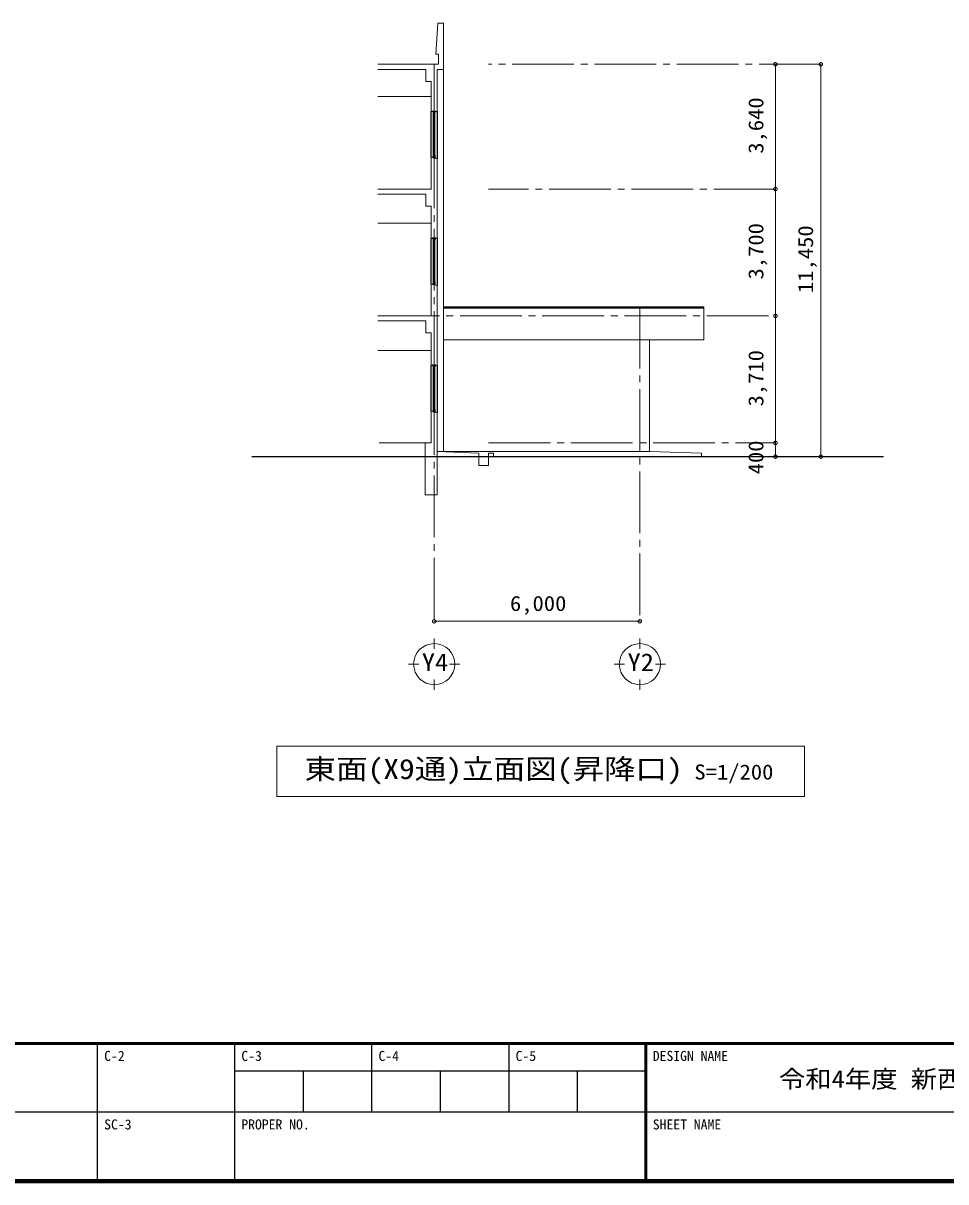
# Model space of a CAD drawing. Units: millimetres at full size, sheet at 1:200; details may follow other scales. Extents: x -55340 to 55340, y -38040 to 38040.
# Drawn here: x -14862 to 12047, y -38040 to -4228 of the extents above; entities that cross this region are included whole.
import ezdxf
from ezdxf.enums import TextEntityAlignment as Align

# ---------------------------------------------------------------- set-up
doc = ezdxf.new("R2010")
doc.units = ezdxf.units.MM
doc.header["$LTSCALE"] = 200
doc.header["$PDMODE"] = 32
doc.header["$PDSIZE"] = 100
doc.linetypes.add('CHAIN2', pattern=[12, 9, -1, 1, -1])
for name, color, linetype, lineweight in [('0-1_通り芯', 3, 'Continuous', 18), ('0-2_躯体', 3, 'Continuous', 18), ('0-5_建具(ｻｯｼ)', 4, 'Continuous', 9), ('0-A_寸法', 4, 'CHAIN2', 9), ('0-B_文字', 4, 'Continuous', 9), ('F-0_F-0ﾚｲﾔ', 5, 'Continuous', 50)]:
    doc.layers.add(name, color=color, linetype=linetype, lineweight=lineweight)
doc.layers.add('F-A_F-Aﾚｲﾔ', color=7, linetype='Continuous')
doc.layers.add('F-B_F-Bﾚｲﾔ', color=6, linetype='Continuous')
doc.styles.add('ＭＳ ゴシック', font='')
doc.styles.get('ＭＳ ゴシック').set_extended_font_data('MS Gothic')

msp = doc.modelspace()

# ---------------------------------------------------------------- linework, layer by layer
at = {"layer": '0-1_通り芯', "color": 4, "linetype": 'CHAIN2', "lineweight": 9}
for p, q in [((-2874.9, -5428), (-2874.9, -21683)), ((3125.1, -12508), (3125.1, -21683))]:
    msp.add_line(p, q, dxfattribs=at)
at = {"layer": '0-1_通り芯'}
for p, q in [((-2874.9, -22183), (-2874.9, -22483)), ((3125.1, -22183), (3125.1, -22483)), ((-3324.9, -22933), (-3624.9, -22933)), ((-2124.9, -22933), (-2424.9, -22933)), ((2675.1, -22933), (2375.1, -22933)), ((3875.1, -22933), (3575.1, -22933)), ((-2874.9, -23683), (-2874.9, -23383)), ((3125.1, -23683), (3125.1, -23383))]:
    msp.add_line(p, q, dxfattribs=at)
for centre in [(-2874.9, -22933), (3125.1, -22933)]:
    msp.add_circle(centre, 600, dxfattribs=at)
at = {"layer": '0-2_躯体'}
for p, q in [((-2769.9, -4228), (-2824.9, -5128)), ((-4520.8, -5428), (-2744.9, -5428)), ((-4520.8, -5578), (-3114.9, -5578)), ((-3114.9, -5928), (-3114.9, -5578)), ((-2789.9, -5578), (-2599.9, -5578)), ((-2789.9, -5578), (-2789.9, -6803.8)), ((-2959.9, -5928), (-3114.9, -5928)), ((-2959.9, -5928), (-2959.9, -6805.2)), ((-4520.8, -6368), (-2959.9, -6368)), ((-2910.3, -6805.2), (-2959.9, -6805.2)), ((-2840.8, -6803.8), (-2789.9, -6803.8)), ((-2959.9, -8148), (-2789.9, -8186.6)), ((-2959.9, -8148), (-2959.9, -9068)), ((-2789.9, -8186.6), (-2789.9, -10503.8)), ((-4520.8, -9068), (-2959.9, -9068)), ((-4520.8, -9218), (-3114.9, -9218)), ((-3114.9, -9568), (-3114.9, -9218)), ((-2959.9, -9568), (-3114.9, -9568)), ((-2959.9, -9568), (-2959.9, -10505.2)), ((-4520.8, -10068), (-2959.9, -10068)), ((-2910.3, -10505.2), (-2959.9, -10505.2)), ((-2840.8, -10503.8), (-2789.9, -10503.8)), ((-2959.9, -11848), (-2789.9, -11886.6)), ((-2959.9, -11848), (-2959.9, -12768)), ((-2789.9, -11886.6), (-2789.9, -14213.8)), ((-2599.9, -12508), (4985.1, -12508)), ((4985.1, -12508), (4985.1, -13468)), ((-4520.8, -12768), (-2959.9, -12768)), ((-4520.8, -12918), (-3114.9, -12918)), ((-3114.9, -13268), (-3114.9, -12918)), ((-2959.9, -13268), (-3114.9, -13268)), ((-2959.9, -13268), (-2959.9, -14215.2)), ((-2599.9, -13468), (4985.1, -13468)), ((3400.1, -13468), (3400.1, -16728)), ((-4520.8, -13778), (-2959.9, -13778)), ((-2910.3, -14215.2), (-2959.9, -14215.2)), ((-2840.8, -14213.8), (-2789.9, -14213.8)), ((-2959.9, -15547.5), (-2959.9, -16478)), ((-2959.9, -15558), (-2789.9, -15596.6)), ((-2789.9, -15596.6), (-2789.9, -17987.2)), ((-4479.1, -16478), (-2959.9, -16478)), ((-3139.9, -16478), (-3139.9, -17987.2)), ((-3139.9, -16878), (-4480.7, -16878)), ((-2789.9, -16728), (-1574.9, -16778)), ((-2789.9, -16728), (3400.1, -16728)), ((-1574.9, -16878), (-2789.9, -16878)), ((-1574.9, -16778), (-1574.9, -17137.1)), ((-1294.9, -16778), (-1294.9, -17137.1)), ((-1144.9, -16778), (-1294.9, -16778)), ((-1144.9, -16778), (-1144.9, -16878)), ((4925.1, -16778), (3400.1, -16728)), ((4925.1, -16778), (4925.1, -16878)), ((-1574.9, -17137.1), (-1294.9, -17137.1)), ((-2789.9, -17987.2), (-3139.9, -17987.2))]:
    msp.add_line(p, q, dxfattribs=at)
at = {"layer": '0-2_躯体', "color": 6, "lineweight": 25}
for p, q in [((-2959.9, -8148), (-2959.9, -6805.2)), ((-2909.9, -6818), (-2909.9, -6783)), ((-2909.9, -6800), (-2839.9, -6800)), ((-2890.9, -8078), (-2890.9, -6848)), ((-2874.9, -6818), (-2874.9, -6800)), ((-2858.9, -8078), (-2858.9, -6848)), ((-2839.9, -6818), (-2839.9, -6783)), ((-2789.9, -6803.8), (-2789.9, -8186.6)), ((-2909.9, -8118), (-2909.9, -8159.3)), ((-2890.9, -8151), (-2890.9, -8133)), ((-2858.9, -8157), (-2858.9, -8133)), ((-2959.9, -11848), (-2959.9, -10505.2)), ((-2909.9, -10518), (-2909.9, -10483)), ((-2909.9, -10500), (-2839.9, -10500)), ((-2890.9, -11778), (-2890.9, -10548)), ((-2874.9, -10518), (-2874.9, -10500)), ((-2858.9, -11778), (-2858.9, -10548)), ((-2839.9, -10518), (-2839.9, -10483)), ((-2789.9, -10503.8), (-2789.9, -11886.6)), ((-2909.9, -11818), (-2909.9, -11859.3)), ((-2890.9, -11851), (-2890.9, -11833)), ((-2858.9, -11857), (-2858.9, -11833)), ((-2599.9, -12538), (4985.1, -12538)), ((-2909.9, -14228), (-2909.9, -14193)), ((-2839.9, -14228), (-2839.9, -14193)), ((-2959.9, -15558), (-2959.9, -14215.2)), ((-2909.9, -14210), (-2839.9, -14210)), ((-2890.9, -15488), (-2890.9, -14258)), ((-2874.9, -14228), (-2874.9, -14210)), ((-2858.9, -15488), (-2858.9, -14258)), ((-2789.9, -14213.8), (-2789.9, -15596.6)), ((-2909.9, -15528), (-2909.9, -15569.3)), ((-2890.9, -15561), (-2890.9, -15543)), ((-2858.9, -15567), (-2858.9, -15543))]:
    msp.add_line(p, q, dxfattribs=at)
at = {"layer": '0-2_躯体'}
for points in [[(-2769.9, -4228), (-2599.9, -4228), (-2599.9, -16728)], [(-2824.9, -5128), (-2744.9, -5128), (-2744.9, -5428)]]:
    msp.add_lwpolyline(points, dxfattribs=at)
at = {"layer": '0-2_躯体', "color": 6, "lineweight": 25}
for points in [[(-2901.9, -6848), (-2879.9, -6848), (-2879.9, -6808), (-2901.9, -6808)], [(-2869.9, -6848), (-2847.9, -6848), (-2847.9, -6808), (-2869.9, -6808)], [(-2901.9, -8138), (-2879.9, -8138), (-2879.9, -8078), (-2901.9, -8078)], [(-2869.9, -8138), (-2847.9, -8138), (-2847.9, -8078), (-2869.9, -8078)], [(-2901.9, -10548), (-2879.9, -10548), (-2879.9, -10508), (-2901.9, -10508)], [(-2869.9, -10548), (-2847.9, -10548), (-2847.9, -10508), (-2869.9, -10508)], [(-2901.9, -11838), (-2879.9, -11838), (-2879.9, -11778), (-2901.9, -11778)], [(-2869.9, -11838), (-2847.9, -11838), (-2847.9, -11778), (-2869.9, -11778)], [(-2901.9, -14258), (-2879.9, -14258), (-2879.9, -14218), (-2901.9, -14218)], [(-2869.9, -14258), (-2847.9, -14258), (-2847.9, -14218), (-2869.9, -14218)], [(-2901.9, -15548), (-2879.9, -15548), (-2879.9, -15488), (-2901.9, -15488)], [(-2869.9, -15548), (-2847.9, -15548), (-2847.9, -15488), (-2869.9, -15488)]]:
    msp.add_lwpolyline(points, close=True, dxfattribs=at)
for points in [[(-2909.9, -8148), (-2839.9, -8160), (-2839.9, -8175.3)], [(-2909.9, -11848), (-2839.9, -11860), (-2839.9, -11875.2)], [(-2909.9, -15558), (-2839.9, -15570), (-2839.9, -15585.2)]]:
    msp.add_lwpolyline(points, dxfattribs=at)
at = {"layer": '0-5_建具(ｻｯｼ)', "color": 2, "lineweight": 25}
msp.add_line((-8195.4, -16878), (10227.2, -16878), dxfattribs=at)
at = {"layer": '0-A_寸法'}
for p, q in [((8402.5, -5428), (-1287.1, -5428)), ((7077.8, -9068), (-1287.1, -9068)), ((-4520.8, -12768), (7077.8, -12768)), ((-1287.1, -16478), (7077.8, -16478))]:
    msp.add_line(p, q, dxfattribs=at)
at = {"layer": '0-A_寸法', "linetype": 'Continuous'}
for p, q in [((8402.5, -5428), (8402.5, -16878)), ((7077.8, -16478), (7077.8, -16878)), ((3125.1, -21683), (-2874.9, -21683))]:
    msp.add_line(p, q, dxfattribs=at)
msp.add_lwpolyline([(7077.8, -16478), (7077.8, -12768), (7077.8, -9068), (7077.8, -5428)], dxfattribs=at)
at = {"layer": '0-A_寸法', "color": 6}
for p in [(7077.8, -5428), (8402.5, -5428), (7077.8, -9068), (7077.8, -12768), (7077.8, -16478), (7077.8, -16878), (8402.5, -16878), (-2874.9, -21683), (3125.1, -21683)]:
    msp.add_point(p, dxfattribs=at)
at = {"layer": '0-B_文字'}
for p, q in [((-7466.1, -25324), (7924.9, -25324)), ((7924.9, -25324), (7924.9, -26793.1))]:
    msp.add_line(p, q, dxfattribs=at)
msp.add_lwpolyline([(7924.9, -26793.1), (-7466.1, -26793.1), (-7466.1, -25324)], dxfattribs=at)
at = {"layer": 'F-0_F-0ﾚｲﾔ'}
for p, q in [((-55300, -34000), (55300, -34000)), ((3300, -34000), (3300, -38000)), ((-55340, -38040), (55340, -38040)), ((-55300, -38000), (55300, -38000))]:
    msp.add_line(p, q, dxfattribs=at)
at = {"layer": 'F-0_F-0ﾚｲﾔ', "color": 2, "lineweight": 25}
for p, q in [((-12700, -34000), (-12700, -38000)), ((-8700, -34000), (-8700, -38000)), ((-4700, -34000), (-4700, -36000)), ((-700, -34000), (-700, -36000)), ((-8700, -34800), (3300, -34800)), ((-6700, -34800), (-6700, -36000)), ((-2700, -34800), (-2700, -36000)), ((1300, -34800), (1300, -36000)), ((-16700, -36000), (33300, -36000))]:
    msp.add_line(p, q, dxfattribs=at)

# ---------------------------------------------------------------- texts
at = {"layer": '0-1_通り芯', "color": 2, "style": 'ＭＳ ゴシック', "width": 1.1}
for s, p in [('Y4', (-3234.7, -23287.2)), ('Y2', (2765.3, -23287.2))]:
    msp.add_text(s, height=513.2, dxfattribs=at).set_placement(p, align=Align.BOTTOM_LEFT)
at = {"layer": '0-5_建具(ｻｯｼ)', "color": 6, "style": 'ＭＳ ゴシック', "width": 1.15}
msp.add_text('東面(X9通)立面図(昇降口)', height=586.5, dxfattribs=at).set_placement((-6657.7, -26462.1), align=Align.BOTTOM_LEFT)
at = {"layer": '0-5_建具(ｻｯｼ)', "color": 2, "style": 'ＭＳ ゴシック', "width": 1.1}
msp.add_text('S=1/200', height=439.9, dxfattribs=at).set_placement((4714.3, -26432.2), align=Align.BOTTOM_LEFT)
at = {"layer": '0-A_寸法', "color": 2, "style": 'ＭＳ ゴシック', "width": 1.1}
for s, p in [('3,640', (6859.2, -8038)), ('3,700', (6859.2, -11708)), ('11,450', (8308.2, -12103)), ('3,710', (6859.2, -15413)), ('400', (6859.2, -17393.6))]:
    msp.add_text(s, height=439.9, rotation=90, dxfattribs=at).set_placement(p, align=Align.BOTTOM_LEFT)
msp.add_text('6,000', height=439.9, dxfattribs=at).set_placement((-664.9, -21513), align=Align.BOTTOM_LEFT)
at = {"layer": 'F-A_F-Aﾚｲﾔ', "style": 'ＭＳ ゴシック'}
for s, p in [('C-2', (-12500, -34600)), ('C-3', (-8500, -34600)), ('C-4', (-4500, -34600)), ('C-5', (-500, -34600)), ('DESIGN NAME', (3500, -34600)), ('SC-3', (-12500, -36600)), ('PROPER NO.', (-8500, -36600)), ('SHEET NAME', (3500, -36600))]:
    msp.add_text(s, height=293.3, dxfattribs=at).set_placement(p, align=Align.BOTTOM_LEFT)
at = {"layer": 'F-B_F-Bﾚｲﾔ', "style": 'ＭＳ ゴシック', "width": 1.1}
msp.add_text('令和4年度 新西浦地区センター基本計画策定業務委託', height=513.2, dxfattribs=at).set_placement((7177.5, -35450), align=Align.BOTTOM_LEFT)

doc.saveas('drawing.dxf')
